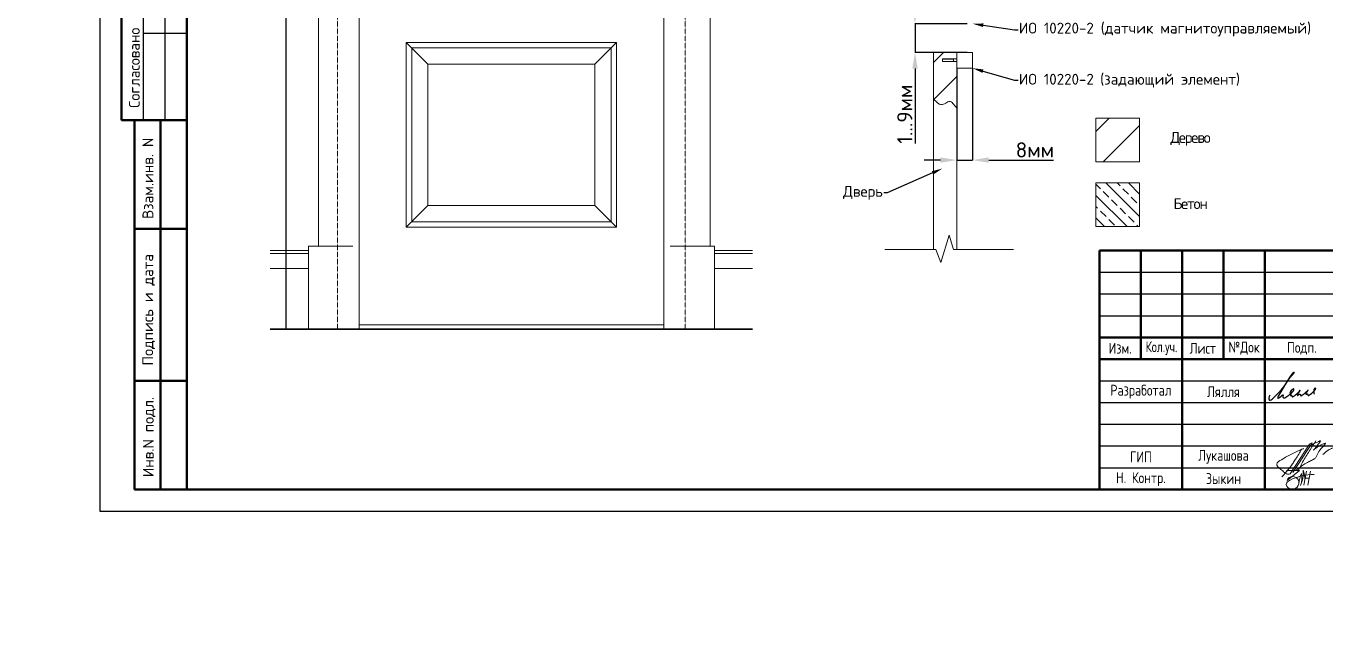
# Model space of a CAD drawing. Header units: millimetres. Extents: x -259793 to 1187961, y -549744 to 43070.
# Drawn here: x 728442 to 758326, y -35865 to -21797 of the extents above; entities that cross this region are included whole.
import ezdxf
from ezdxf import colors
from ezdxf.entities.mleader import LeaderData, LeaderLine
from ezdxf.enums import TextEntityAlignment as Align
from ezdxf.math import Vec2, Vec3

# ---------------------------------------------------------------- set-up
doc = ezdxf.new("R2010")
doc.units = ezdxf.units.MM
doc.linetypes.add('HIDDEN', pattern=[0.375, 0.25, -0.125])
for name, color, linetype, lineweight in [('0_20mm_Line_Weight', 3, 'Continuous', 20), ('0_35mm_Line_Weight', 4, 'Continuous', 35), ('__ФОРМАТ', 7, 'Continuous', 40), ('Doors', 3, 'Continuous', 20), ('Подписи', 7, 'Continuous', 13)]:
    doc.layers.add(name, color=color, linetype=linetype, lineweight=lineweight)
for name, color, linetype in [('__НАДПИСИ', 7, 'Continuous'), ('OBJ', 4, 'Continuous'), ('Основная', 7, 'Continuous'), ('стена', 20, 'Continuous'), ('Штампы', 7, 'Continuous')]:
    doc.layers.add(name, color=color, linetype=linetype)
doc.layers.add('ОФ_подписи', color=5, linetype='Continuous', lineweight=13, true_color=0x0000ff)
doc.styles.add('GOST 2.304 type A', font='', dxfattribs={"height": 250})
doc.styles.add('ISOCPEUR', font='isocpeur.ttf', dxfattribs={"width": 0.9, "height": 350})
doc.styles.add('RubezhCAD', font='', dxfattribs={"oblique": 10})
doc.styles.get("Standard").update_dxf_attribs({"font": ''})
doc.styles.add('XREF1$0$Standard', font='isocpeur.ttf')
doc.styles.add('ГОСТ 2.304', font='')
doc.styles.get('GOST 2.304 type A').set_extended_font_data('GOST 2.304 type A')
doc.styles.get('RubezhCAD').set_extended_font_data('GOST type A')
doc.styles.get('Standard').set_extended_font_data('GOST type B')
doc.styles.get('ГОСТ 2.304').set_extended_font_data('GOST 2.304 type A')
doc.dimstyles.get("Standard").update_dxf_attribs({"dimtxt": 0.18, "dimasz": 0.18, "dimexe": 0.18, "dimexo": 0.0625, "dimgap": 0.09, "dimtad": 0, "dimtih": 1, "dimtoh": 1, "dimdec": 4, "dimzin": 0, "dimdsep": 46, "dimtxsty": 'Standard', "dimcen": 0.09, "dimadec": 0, "dimazin": 0, "dimtfac": 1, "dimtdec": 4, "dimtofl": 0, "dimtmove": 0, "dimatfit": 3, "dimfxl": 1, "dimtolj": 1, "dimtzin": 0, "dimarcsym": 0})
doc.dimstyles.new('Standard_М3', dxfattribs={"dimscale": 1.5, "dimtxt": 250, "dimasz": 250, "dimexe": 0.18, "dimexo": 0.0625, "dimgap": 40, "dimtad": 1, "dimdec": 0, "dimlfac": 0.6667, "dimrnd": 50, "dimzin": 0, "dimdsep": 46, "dimtxsty": 'Standard', "dimcen": 0.09, "dimadec": 0, "dimazin": 0, "dimtfac": 1, "dimtdec": 0, "dimtmove": 0, "dimatfit": 3, "dimfxl": 1, "dimtolj": 1, "dimtzin": 0, "dimarcsym": 0})

# ---------------------------------------------------------------- blocks, each defined once
blk = doc.blocks.new('*D1143')
at = {"color": 0, "lineweight": -2, "transparency": 16777216}
for p, q in [((748894, -21370), (748894, -20995)), ((750094, -21745), (748893, -21745)), ((748894, -21745), (748894, -22405)), ((750094, -22405), (748893, -22405)), ((748894, -22780), (748894, -24500))]:
    blk.add_line(p, q, dxfattribs=at)
at = {"color": 0, "transparency": 16777216}
for points in [[(748831, -21370), (748956, -21370), (748894, -21745)], [(748831, -22780), (748956, -22780), (748894, -22405)]]:
    blk.add_solid(points, dxfattribs=at)
at = {"layer": 'Defpoints', "color": 0, "transparency": 16777216}
for p in [(750094, -21745), (748894, -22405), (750094, -22405)]:
    blk.add_point(p, dxfattribs=at)
at = {"color": 0, "lineweight": 9, "transparency": 16777216, "insert": (748659, -23828), "char_height": 350, "attachment_point": 5, "rotation": 90, "style": 'ISOCPEUR'}
blk.add_mtext('\\A1;{\\W1;1...9мм}', dxfattribs=at)
blk = doc.blocks.new('*D1153')
at = {"color": 0, "lineweight": -2, "transparency": 16777216}
for p, q in [((749853, -22770), (749853, -24885)), ((750217, -22770), (750217, -24885)), ((749478, -24885), (749103, -24885)), ((749853, -24885), (750217, -24885)), ((750592, -24885), (752079, -24885))]:
    blk.add_line(p, q, dxfattribs=at)
at = {"color": 0, "transparency": 16777216}
for points in [[(749478, -24822), (749478, -24947), (749853, -24885)], [(750592, -24822), (750592, -24947), (750217, -24885)]]:
    blk.add_solid(points, dxfattribs=at)
at = {"layer": 'Defpoints', "color": 0, "transparency": 16777216}
for p in [(749853, -22770), (750217, -22770), (749853, -24885)]:
    blk.add_point(p, dxfattribs=at)
at = {"color": 0, "lineweight": 9, "transparency": 16777216, "insert": (751652, -24650), "char_height": 350, "attachment_point": 5, "style": 'ISOCPEUR'}
blk.add_mtext('\\A1;{\\W1;8мм}', dxfattribs=at)
blk = doc.blocks.new('*D1149')
at = {"color": 0, "lineweight": -2, "transparency": 16777216}
blk.add_arc((782248, -18373), 3442, 282.12, 343.7661, dxfattribs=at)
at = {"color": 0, "transparency": 16777216}
for points in [[(785513, -19325), (785593, -19346), (785614, -19093)], [(782978, -21780), (782964, -21698), (782725, -21782)]]:
    blk.add_solid(points, dxfattribs=at)
at = {"layer": 'Defpoints', "color": 0, "transparency": 16777216}
for p in [(782248, -18373), (782248, -18373), (787451, -19486), (785054, -20367), (782833, -22558)]:
    blk.add_point(p, dxfattribs=at)
blk = doc.blocks.new('П_Зыкин')
at = {"layer": 'ОФ_подписи', "color": 5, "ltscale": 100, "transparency": 33554687}
for p, q in [((142, 249), (62, -174)), ((102, 37), (218, 37)), ((258, 249), (178, -174))]:
    blk.add_line(p, q, dxfattribs=at)
blk.add_lwpolyline([(-462, 273), (-74, 273), (-446, -30)], dxfattribs=at)
for centre, radius, start, end in [((-271, -94), 186, 314.2393, 159.9348), ((345, -1372), 1523, 88.8758, 117.8788), ((1109, -252), 1204, 158.7593, 174.231), ((-1024, 224), 1068, 337.8144, 2.8859), ((-849, 72), 852, 342.8308, 7.4815), ((-9, 182), 4.48, 8.9691, 155.6551), ((-643, 22), 732, 344.4555, 20.462), ((-318, -169), 151, 108.7568, 173.4251), ((-287, -115), 185, 191.5358, 322.3512)]:
    blk.add_arc(centre, radius, start, end, dxfattribs=at)
blk = doc.blocks.new('П_Лукашова')
at = {"layer": 'ОФ_подписи', "color": 5}
for p, q in [((221, 339), (-221, -339)), ((286, 371), (-156, -307)), ((283, 370), (218, 338))]:
    blk.add_line(p, q, dxfattribs=at)
for points in [[(366, 415), (236, 213), (85, -37), (-50, -300)], [(221, 301), (344, 360), (434, 401), (475, 416), (464, 395), (420, 336), (342, 232), (310, 203), (337, 221), (420, 283), (490, 322), (558, 352), (576, 358), (491, 240), (403, 113), (374, 49), (360, 20)], [(-221, -339), (-276, -344), (-368, -289), (-446, -221), (-505, -166), (-522, -116), (-412, -16), (-295, 56), (-173, 120), (-49, 179), (33, 216), (87, 237), (52, 221), (11, 167), (-59, 51), (-126, -52), (-177, -132), (-256, -231), (-409, -409)], [(360, 20), (294, -18), (203, -65), (91, -124), (-73, -248)], [(530, 102), (646, 199), (748, 254)]]:
    blk.add_spline(points, degree=3, dxfattribs=at)
blk = doc.blocks.new('штамп')
at = {"layer": '__ФОРМАТ', "linetype": 'Continuous', "lineweight": 50}
for p, q in [((531929, 45357), (531929, 50857)), ((531929, 50857), (550429, 50857)), ((532879, 48357), (532879, 50857)), ((533829, 45357), (533829, 50857)), ((534779, 48357), (534779, 50857)), ((535729, 45357), (535729, 50857)), ((537429, 45357), (537429, 50857)), ((538429, 45357), (538429, 50857)), ((550429, 45357), (550429, 50857)), ((538429, 49857), (550429, 49857)), ((531929, 48857), (538429, 48857)), ((531929, 48357), (550429, 48357)), ((545429, 45357), (545429, 48357)), ((546929, 46857), (546929, 48357)), ((548429, 46857), (548429, 48357)), ((545429, 47857), (550429, 47857)), ((538429, 46857), (550429, 46857)), ((531929, 45357), (550429, 45357))]:
    blk.add_line(p, q, dxfattribs=at)
at = {"layer": '__ФОРМАТ', "linetype": 'Continuous', "lineweight": -2}
for p, q in [((531929, 50357), (538429, 50357)), ((531929, 49857), (538429, 49857)), ((531929, 49357), (538429, 49357)), ((531929, 48857), (538429, 48857)), ((531929, 47857), (538429, 47857)), ((531929, 47357), (538429, 47357)), ((531929, 46857), (538429, 46857)), ((538429, 46857), (550429, 46857)), ((531929, 46357), (538429, 46357)), ((531929, 45857), (538429, 45857))]:
    blk.add_line(p, q, dxfattribs=at)
at = {"layer": 'Подписи', "color": 5, "lineweight": 25}
blk.add_lwpolyline([(535847, 47525), (535833, 47500), (535823, 47461), (535824, 47440), (535829, 47423), (535840, 47414), (535857, 47413), (535876, 47421), (535897, 47435), (535917, 47454), (536005, 47539), (536088, 47624), (536142, 47690), (536203, 47776), (536266, 47874), (536323, 47953), (536362, 48009), (536395, 48059), (536405, 48060), (536397, 48045), (536295, 47925), (536205, 47790), (536095, 47603), (536059, 47544), (536038, 47506), (536029, 47485), (536027, 47473), (536027, 47462), (536031, 47457), (536037, 47454), (536045, 47456), (536057, 47466), (536072, 47479), (536107, 47506), (536133, 47525), (536147, 47532), (536152, 47532), (536153, 47529), (536150, 47520), (536147, 47504), (536146, 47491), (536148, 47479), (536150, 47471), (536157, 47465), (536166, 47462), (536178, 47464), (536189, 47469), (536215, 47480), (536240, 47498), (536281, 47529), (536306, 47550), (536324, 47567), (536342, 47582), (536372, 47609), (536388, 47629), (536397, 47646), (536399, 47657), (536398, 47666), (536393, 47671), (536383, 47671), (536372, 47667), (536356, 47653), (536336, 47632), (536323, 47612), (536313, 47599), (536309, 47587), (536310, 47579), (536315, 47575), (536326, 47579), (536335, 47585), (536344, 47592), (536348, 47595), (536352, 47596), (536354, 47595), (536355, 47592), (536349, 47583), (536342, 47575), (536334, 47561), (536326, 47547), (536322, 47538), (536320, 47531), (536321, 47523), (536325, 47519), (536328, 47519), (536333, 47524), (536338, 47527), (536344, 47526), (536346, 47520), (536351, 47508), (536355, 47498), (536359, 47493), (536366, 47491), (536375, 47491), (536385, 47497), (536412, 47513), (536436, 47532), (536466, 47559), (536491, 47583), (536517, 47607), (536529, 47621), (536545, 47642), (536547, 47643), (536546, 47644), (536543, 47644), (536541, 47642), (536538, 47637), (536499, 47577), (536491, 47558), (536482, 47544), (536480, 47535), (536479, 47529), (536481, 47524), (536483, 47522), (536489, 47523), (536494, 47526), (536502, 47532), (536512, 47539), (536522, 47544), (536530, 47548), (536541, 47549), (536547, 47546), (536550, 47541), (536551, 47531), (536552, 47525), (536553, 47521), (536558, 47517), (536562, 47515), (536568, 47515), (536575, 47517), (536583, 47523), (536596, 47533), (536617, 47547), (536636, 47561), (536659, 47583), (536688, 47609), (536702, 47620), (536713, 47630), (536721, 47636), (536727, 47641), (536727, 47643), (536726, 47644), (536723, 47643), (536720, 47638), (536715, 47629), (536693, 47594), (536681, 47575), (536676, 47566), (536674, 47557), (536677, 47551), (536679, 47547), (536684, 47546), (536689, 47549), (536695, 47552), (536700, 47554), (536709, 47554), (536716, 47551), (536717, 47545), (536719, 47535), (536721, 47527), (536725, 47524), (536731, 47520), (536741, 47523), (536747, 47528), (536757, 47534), (536779, 47550), (536809, 47572), (536842, 47600), (536865, 47623), (536880, 47642), (536895, 47664), (536899, 47675), (536901, 47684), (536898, 47689), (536891, 47693), (536881, 47689), (536873, 47682), (536862, 47668), (536856, 47654), (536855, 47638), (536856, 47622), (536856, 47598), (536858, 47583), (536860, 47572), (536864, 47560), (536871, 47551)], dxfattribs=at)
at = {"layer": 'ОФ_подписи'}
for name, p, xscale, yscale, zscale in [('П_Лукашова', (536533, 46057), 1.010226427429054, 1.010226427429054, 1.010226427429054), ('П_Зыкин', (536581, 45585), 0.7621923841183493, 0.7621923841183493, 0.7621923841183493)]:
    blk.add_blockref(name, p, dxfattribs=dict(at, xscale=xscale, yscale=yscale, zscale=zscale))
at = {"transparency": 33554687, "attachment_point": 5, "style": 'ГОСТ 2.304'}
for s, insert, char_height, width in [('{\\fArial|b0|i0|c204|p34;комплексное проектирование промышленных и гражданских объектов}', (548563, 46495), 100, 3372.21), ('{\\fCorbel Light|b1|i0|c204|p34;ООО "АРТИС"}', (548563, 45995), 250, 4171.2)]:
    blk.add_mtext(s, dxfattribs=dict(at, insert=insert, char_height=char_height, width=width))
at = {"layer": '__НАДПИСИ', "lineweight": 9, "ltscale": 2, "style": 'ISOCPEUR', "flags": 1}
blk.add_attdef('NOTATION', (548864, 51134), '', height=250, dxfattribs=at)
at = {"layer": '__НАДПИСИ', "lineweight": 9, "ltscale": 2, "style": 'RubezhCAD', "oblique": 10}
blk.add_attdef('SHEET', text='', height=250, dxfattribs=at).set_placement((547679, 47357), align=Align.MIDDLE_CENTER)
at = {"layer": '__ФОРМАТ', "color": 7, "linetype": 'Continuous', "lineweight": 20, "char_height": 250, "attachment_point": 5, "style": 'GOST 2.304 type A'}
for s, insert, width in [('Капитальный ремонт общеобразовательного учреждения ГБОУ Школа № 1210 по адресу:      \\Pг. Москва, ул. Живописная д. 32', (544429, 49085), 12000), ('\\pi-7.5,l7.5,t7.5;{\\W0.9;\\C256;Кол.уч.}', (533354, 48607), 950)]:
    blk.add_mtext(s, dxfattribs=dict(at, insert=insert, width=width))
for s, insert, width, line_spacing_factor in [('\\pi-7.5,l7.5,t7.5;{\\C256;Изм.}', (532404, 48607), 950, 1.2), ('\\pi-7.5,l7.5,t7.5;{\\C256;Лист}', (534304, 48607), 950, 1.2), ('\\pi-7.5,l7.5,t7.5;{\\C256;№Док}', (535254, 48607), 950, 1.2), ('\\pi-7.5,l7.5,t7.5;{\\C256;Подп.}', (536584, 48607), 1710.72, 1.2), ('\\pi-7.5,l7.5,t7.5;{\\C256;Дата}', (537929, 48607), 1000, 1.2), ('\\pi-7.5,l7.5,t7.5;{\\C256;Стадия}', (546179, 48107), 1500, 1.2), ('\\pi-7.5,l7.5,t7.5;{\\C256;Лист}', (547679, 48107), 1500, 1.2), ('\\pi-7.5,l7.5,t7.5;{\\C256;Листов}', (549429, 48107), 2000, 1.2), ('\\pi-7.5,l7.5,t7.5;{\\C256;Разработал}', (532879, 47607), 1900, 1.2), ('{\\C256;Лялля}', (534779, 47607), 1900, 1.2), ('{\\C256;03.26}', (537929, 47607), 1000, 1.2), ('Система охранной сигнализации ', (541929, 47632), 6828.82, 0.85), ('\\pi-750,l750,t750;{\\C256;Р}', (546179, 47357), 1500, 1.2), ('\\pi-7.5,l7.5,t7.5;{\\C256;ГИП}', (532879, 46107), 1900, 1.2), ('{\\C256;Лукашова}', (534779, 46107), 1900, 1.2), ('{\\C256;03.26}', (537929, 46107), 1000, 1.2), ('{\\C256;Н. Контр. }', (532879, 45592), 1900, 1.2), ('\\pi-750,l750,t750;{\\C256;Зыкин}', (534779, 45607), 1900, 1.2), ('{\\C256;03.26}', (537929, 45607), 1000, 1.2)]:
    blk.add_mtext(s, dxfattribs=dict(at, insert=insert, width=width, line_spacing_factor=line_spacing_factor))
at = {"layer": 'стена', "color": 18, "true_color": 0x000000, "insert": (543249, 50539), "char_height": 250, "width": 3851.47, "attachment_point": 1, "style": 'GOST 2.304 type A'}
blk.add_mtext('708/П-24-АНО-ОТС', dxfattribs=at)
blk = doc.blocks.new('*U1122')
at = {"lineweight": 50}
for p, q in [((5, 155), (5, 90)), ((5, 90), (20, 90)), ((8, 5), (8, 90)), ((14, 5), (14, 90)), ((8, 65), (20, 65)), ((8, 30), (20, 30)), ((8, 5), (20, 5))]:
    blk.add_line(p, q, dxfattribs=at)
for p, q in [((10, 155), (10, 90)), ((15, 155), (15, 90)), ((10, 110), (20, 110))]:
    blk.add_line(p, q)
blk.add_lwpolyline([(0, 0), (420, 0), (420, 297), (0, 297)], close=True)
blk.add_lwpolyline([(20, 292), (415, 292), (415, 5), (20, 5)], close=True, dxfattribs=at)
at = {"style": 'XREF1$0$Standard'}
for s, p in [('Согласовано', (7.95, 102.07)), ('Взам.инв. N', (11.07, 76.61)), ('Подпись и дата', (11.04, 46.36)), ('Инв.N подл.', (11.17, 17.07))]:
    blk.add_text(s, height=2.5, rotation=90, dxfattribs=at).set_placement(p, align=Align.MIDDLE_CENTER)
for tag, p in [('СОГЛАСОВАНО_ДАТА2', (14.37, 145.56)), ('СОГЛАСОВАНО_ДАТА3', (19.37, 145.56)), ('СОГЛАСОВАНО_ФАМИЛИЯ2', (14.37, 110.56)), ('СОГЛАСОВАНО_ФАМИЛИЯ3', (19.37, 110.56)), ('СОГЛАСОВАНО_ДОЛЖНОСТЬ2', (14.37, 90.56)), ('СОГЛАСОВАНО_ДОЛЖНОСТЬ3', (19.37, 90.56))]:
    blk.add_attdef(tag, p, '', height=2.5, rotation=90, dxfattribs=at)
for tag, p in [('ВЗАМ_ИНВ_НОМЕР', (19.37, 77.5)), ('ИНВ_N_ПОДЛ', (19.37, 17.5))]:
    blk.add_attdef(tag, text='', height=2.5, rotation=90, dxfattribs=at).set_placement(p, align=Align.CENTER)
blk.add_attdef('ИНВ_ДАТА', text='', height=2.5, rotation=90, dxfattribs=at).set_placement((19.37, 63.83), align=Align.RIGHT)

msp = doc.modelspace()

# ---------------------------------------------------------------- hatches: boundary and pattern name
at = {"lineweight": 9, "transparency": 33554687}
h = msp.add_hatch(dxfattribs=at)
h.set_pattern_fill('ANSI31', color=256, scale=191.187135)
h.set_pattern_definition([(45, (408327.5, -62312.93), (-429.2274, 429.2274), [])])
edge = h.paths.add_edge_path()
edge.add_line((749853.28848, -22618.96591), (749528.52601, -22618.96591))
edge.add_line((749528.52601, -22618.96591), (749528.52601, -22556.25948))
edge.add_line((749528.52601, -22556.25948), (749853.28848, -22556.25948))
edge.add_line((749853.28848, -22556.25948), (749853.28848, -22405.42131))
edge.add_line((749853.28848, -22405.42131), (749317.01026, -22405.42131))
edge.add_line((749317.01026, -22405.42131), (749317.01026, -23508.33819))
edge.add_spline(control_points=[(749317.01026, -23508.33819), (749319.14581, -23463.27641), (749492.34471, -23706.82721), (749684.88953, -23448.91376), (749796.70147, -23610.3605), (749853.28848, -23692.06725)], knot_values=[0, 0, 0, 0, 8.4452958933, 20.4741192986, 32.799627388, 32.799627388, 32.799627388, 32.799627388], degree=3, periodic=0)
edge.add_line((749853.28848, -23692.06725), (749853.28848, -22618.96591))
at = {"lineweight": 30, "transparency": 33554687}
h = msp.add_hatch(dxfattribs=at)
h.set_pattern_fill('ANSI31', color=256, scale=191.187135)
h.set_pattern_definition([(45, (505088.05, -53293.1), (-429.2274, 429.2274), [])])
h.paths.add_polyline_path([(753057.22546, -24923.35388), (754057.22546, -24923.35388), (754057.22546, -23923.35388), (753057.22546, -23923.35388)])
at = {"lineweight": 20, "transparency": 33554687}
h = msp.add_hatch(dxfattribs=at)
h.set_pattern_fill('ANSI33', color=256, scale=57.35614, angle=90)
h.set_pattern_definition([(135, (505088.05, -53293.1), (-257.5364, -257.5364), []), (135, (505088.05, -53035.55), (-257.5364, -257.5364), [182.10575, -91.05287])])
h.paths.add_polyline_path([(753057.22546, -26412.23271), (754057.22546, -26412.23271), (754057.22546, -25412.23271), (753057.22546, -25412.23271)])

# ---------------------------------------------------------------- linework, layer by layer
at = {"transparency": 33554687}
for p, q in [((734416.88587, -7803.35218), (734416.88587, -28753.35218)), ((735609.40372, -28778.35218), (734416.86787, -28778.35218))]:
    msp.add_line(p, q, dxfattribs=at)
at = {"linetype": 'Continuous', "lineweight": 9, "transparency": 33554687}
for p, q in [((749491.06197, -27243.49495), (749679.23677, -26611.01728)), ((749679.23677, -26611.01728), (749776.26373, -26946.60573)), ((748199.74364, -26946.60573), (749369.32291, -26946.60573)), ((749369.32291, -26946.60573), (749491.06197, -27243.49495)), ((749776.26373, -26946.60573), (751158.07031, -26946.60573))]:
    msp.add_line(p, q, dxfattribs=at)
at = {"lineweight": 9, "transparency": 33554687}
msp.add_lwpolyline([(749853.28848, -26927.25611), (749853.28848, -22405.42131), (749317.01026, -22405.42131), (749317.01026, -26927.25611)], dxfattribs=at)
msp.add_lwpolyline([(749853.28848, -22769.80409), (750216.54404, -22769.80409), (750216.54404, -22405.42131), (749853.28848, -22405.42131)], close=True, dxfattribs=at)
at = {"lineweight": 20, "transparency": 33554687}
for points in [[(753057.22546, -23923.35388), (754057.22546, -23923.35388), (754057.22546, -24923.35388), (753057.22546, -24923.35388)], [(753057.22546, -25412.23271), (754057.22546, -25412.23271), (754057.22546, -26412.23271), (753057.22546, -26412.23271)]]:
    msp.add_lwpolyline(points, close=True, dxfattribs=at)
at = {"lineweight": 9, "transparency": 33554687}
msp.add_spline([(749853.28848, -23692.06725), (749675.54746, -23537.34801), (749453.01098, -23595.36787), (749317.01026, -23508.33819), (749317.55452, -23522.8431)], degree=3, dxfattribs=at)
at = {"transparency": 33554687}
msp.add_solid([(734412.7192, -28753.35218), (734421.05253, -28753.35218), (734416.88587, -28778.35218)], dxfattribs=at)
at = {"layer": '0_20mm_Line_Weight', "linetype": 'HIDDEN', "ltscale": 10, "transparency": 33554687}
for p, q in [((735609.40997, -7778.35218), (735609.40997, -28778.35218)), ((743609.40997, -7778.35218), (743609.40997, -28778.35218))]:
    msp.add_line(p, q, dxfattribs=at)
at = {"layer": '0_35mm_Line_Weight', "color": 0, "transparency": 33554687}
msp.add_line((734062.0571, -28778.35218), (745156.76285, -28778.35218), dxfattribs=at)
at = {"layer": 'Doors', "color": 8, "transparency": 33554687}
for p, q in [((735168.41424, -7277.35644), (735168.41424, -26868.60218)), ((744179.21472, -7277.35644), (744179.21472, -26868.60218)), ((736106.26763, -8215.20983), (736106.26763, -28778.35218)), ((743112.55232, -8215.20983), (743112.55232, -28778.35218)), ((742029.40997, -22178.35218), (737189.40997, -22178.35218)), ((737189.40997, -22178.35218), (737189.40997, -26428.35218)), ((737189.40997, -22178.35218), (737689.40997, -22678.35218)), ((741904.40997, -22303.35218), (737314.40997, -22303.35218)), ((737314.40997, -22303.35218), (737314.40997, -26303.35218)), ((742029.40997, -22178.35218), (741529.40997, -22678.35218)), ((741904.40997, -22303.35218), (741904.40997, -26303.35218)), ((742029.40997, -22178.35218), (742029.40997, -26428.35218)), ((741529.40997, -22678.35218), (737689.40997, -22678.35218)), ((737689.40997, -22678.35218), (737689.40997, -25928.35218)), ((741529.40997, -22678.35218), (741529.40997, -25928.35218)), ((737189.40997, -26428.35218), (737689.40997, -25928.35218)), ((741529.40997, -25928.35218), (737689.40997, -25928.35218)), ((742029.40997, -26428.35218), (741529.40997, -25928.35218)), ((742029.40997, -26428.35218), (737189.40997, -26428.35218)), ((741904.40997, -26303.35218), (737314.40997, -26303.35218)), ((735959.40997, -26868.60218), (734939.60523, -26868.60218)), ((734939.60523, -26868.60218), (734939.60523, -28778.35218)), ((743259.40997, -26868.60218), (744279.21472, -26868.60218)), ((744279.21472, -26868.60218), (744279.21472, -28778.35218)), ((734939.60523, -26968.60218), (734062.0571, -26968.60218)), ((734939.60523, -27032.10218), (734062.0571, -27032.10218)), ((745156.76285, -26968.60218), (744279.21472, -26968.60218)), ((745156.76285, -27032.10218), (744279.21472, -27032.10218)), ((734939.60523, -27381.35218), (734062.0571, -27381.35218)), ((745156.76285, -27381.35218), (744279.21472, -27381.35218)), ((736106.26763, -28678.35218), (743112.55232, -28678.35218))]:
    msp.add_line(p, q, dxfattribs=at)
at = {"layer": 'OBJ', "color": 7, "lineweight": 9, "transparency": 33554687}
msp.add_line((749777.06928, -22618.96591), (749777.06928, -22556.25948), dxfattribs=at)
for points in [[(749528.52601, -22618.96591), (749853.28848, -22618.96591), (749853.28848, -22556.25948), (749528.52601, -22556.25948)], [(749528.52601, -22613.8716), (749777.06928, -22613.8716), (749777.06928, -22561.35379), (749528.52601, -22561.35379)]]:
    msp.add_lwpolyline(points, close=True, dxfattribs=at)

# ---------------------------------------------------------------- block references
at = {"layer": 'Основная'}
msp.add_blockref('штамп', (221210.81704, -77823.64177), dxfattribs=at)
at = {"layer": 'Штампы', "color": 7, "xscale": 100, "yscale": 100, "zscale": 100}
msp.add_blockref('*U1122', (730139.44085, -32966.60511), dxfattribs=at)

# ---------------------------------------------------------------- texts
at = {"transparency": 33554687, "char_height": 250, "attachment_point": 5, "style": 'ISOCPEUR'}
for s, insert in [('{\\W1;\\T0.8;Дерево}', (755221.31748, -24398.32126)), ('{\\W1;\\T0.8;Бетон }', (755221.31748, -25887.20009))]:
    msp.add_mtext_dynamic_manual_height_columns(s, width=1187.6796669, gutter_width=25, heights=[0], dxfattribs=dict(at, insert=insert))

# ---------------------------------------------------------------- dimensions: what is measured, and where the dimension line sits
at = {"transparency": 33554687}
dim = msp.add_angular_dim_2l(base=(785054.12895, -20366.9641), line1=((782248.31348, -18373.33449), (782833.32477, -22558.41931)), line2=((782248.31348, -18373.33449), (787450.97243, -19485.97555)), text=' ', dimstyle='Standard', override={"dimtxt": 250, "dimasz": 250, "dimgap": 40}, dxfattribs=at)
dim.commit()
dim.dimension.update_dxf_attribs({"geometry": '*D1149', "text_midpoint": (560808.81109, -549743.82762)})
at = {"lineweight": 9, "transparency": 33554687}
dim = msp.add_linear_dim(base=(748893.7622, -22405.42131), p1=(750093.7622, -21744.80511), p2=(750093.7622, -22405.42131), angle=90, text='{\\W1;1...9мм}', dimstyle='Standard_М3', override={"dimtxt": 250, "dimasz": 250, "dimgap": 40, "dimpost": 'мм', "dimtxsty": 'ISOCPEUR'}, dxfattribs=at)
dim.commit()
dim.dimension.update_dxf_attribs({"geometry": '*D1143', "text_midpoint": (748658.7622, -23827.92131)})
dim = msp.add_linear_dim(base=(749853.28848, -24884.73189), p1=(750216.54404, -22769.80409), p2=(749853.28848, -22769.80409), text='{\\W1;8мм}', dimstyle='Standard_М3', override={"dimtxt": 250, "dimasz": 250, "dimgap": 40, "dimpost": 'мм', "dimtxsty": 'ISOCPEUR'}, dxfattribs=at)
dim.commit()
dim.dimension.update_dxf_attribs({"geometry": '*D1153', "text_midpoint": (751651.54404, -24884.73189), "dimtype": 160})

# ---------------------------------------------------------------- leaders
ml = msp.add_multileader_mtext('Standard', dxfattribs=at)
ml.set_content('{\\W1;ИО 10220-2 (датчик магнитоуправляемый)}', color=256, style='ISOCPEUR')
ml.set_leader_properties()
ml.build(insert=Vec2(0, 0))
ml.multileader.update_dxf_attribs({"dogleg_length": 80, "arrow_head_size": 250})
ctx = ml.context
ctx.base_point, ctx.char_height, ctx.arrow_head_size, ctx.landing_gap_size, ctx.plane_origin = Vec3(751263.7622, -21884.18168), 250, 250, 20, Vec3(750111.31159, -21551.2606)
notes = []
notes.append((ctx, [(0, (1, 1, 0), (751183.7622, -21884.18168), (1, 0), 80, [(0, [(750216.54404, -21744.80511)], 0, [])])]))
ctx.mtext.insert, ctx.mtext.flow_direction = Vec3(751283.7622, -21721.68168), 5
ml = msp.add_multileader_mtext('Standard', dxfattribs=at)
ml.set_content('{\\W1;ИО 10220-2\\H0.91667x; \\H1.09091x;(задающий элемент)}', color=256, style='ISOCPEUR')
ml.set_leader_properties()
ml.build(insert=Vec2(0, 0))
ml.multileader.update_dxf_attribs({"dogleg_length": 80, "arrow_head_size": 250})
ctx = ml.context
ctx.base_point, ctx.char_height, ctx.arrow_head_size, ctx.landing_gap_size, ctx.plane_origin = Vec3(751263.7622, -23041.99471), 250, 250, 20, Vec3(750111.31159, -22709.07362)
notes.append((ctx, [(0, (1, 1, 0), (751183.7622, -23041.99471), (1, 0), 80, [(0, [(750216.54404, -22769.80409)], 0, [])])]))
ctx.mtext.insert, ctx.mtext.flow_direction = Vec3(751283.7622, -22898.24462), 5
ml = msp.add_multileader_mtext('Standard', dxfattribs=at)
ml.set_content('{\\W1;Дверь}', color=256, style='ISOCPEUR')
ml.set_leader_properties()
ml.build(insert=Vec2(0, 0))
ml.multileader.update_dxf_attribs({"dogleg_length": 80, "arrow_head_size": 250})
ctx = ml.context
ctx.base_point, ctx.char_height, ctx.arrow_head_size, ctx.landing_gap_size, ctx.plane_origin = Vec3(747259.18799, -25642.05656), 250, 250, 20, Vec3(749525.88906, -25078.13216)
ctx.text_align_type = 2
notes.append((ctx, [(0, (1, 1, 0), (748254.18799, -25642.05656), (-1, 0), 80, [(0, [(749525.88906, -25078.13216)], 0, [])])]))
ctx.mtext.insert, ctx.mtext.alignment, ctx.mtext.flow_direction = Vec3(748154.18799, -25479.55656), 3, 5
for ctx, leaders in notes:
    for number, flags, end, landing, length, lines in leaders:
        leader = LeaderData()
        leader.index, (leader.has_last_leader_line, leader.has_dogleg_vector, leader.attachment_direction) = number, flags
        leader.last_leader_point, leader.dogleg_vector, leader.dogleg_length = Vec3(end), Vec3(landing), length
        for number, points, colour, breaks in lines:
            line = LeaderLine()
            line.index, line.vertices, line.color, line.breaks = number, Vec3.list(points), colors.encode_raw_color(colour), breaks
            leader.lines.append(line)
        ctx.leaders.append(leader)

doc.saveas('drawing.dxf')
